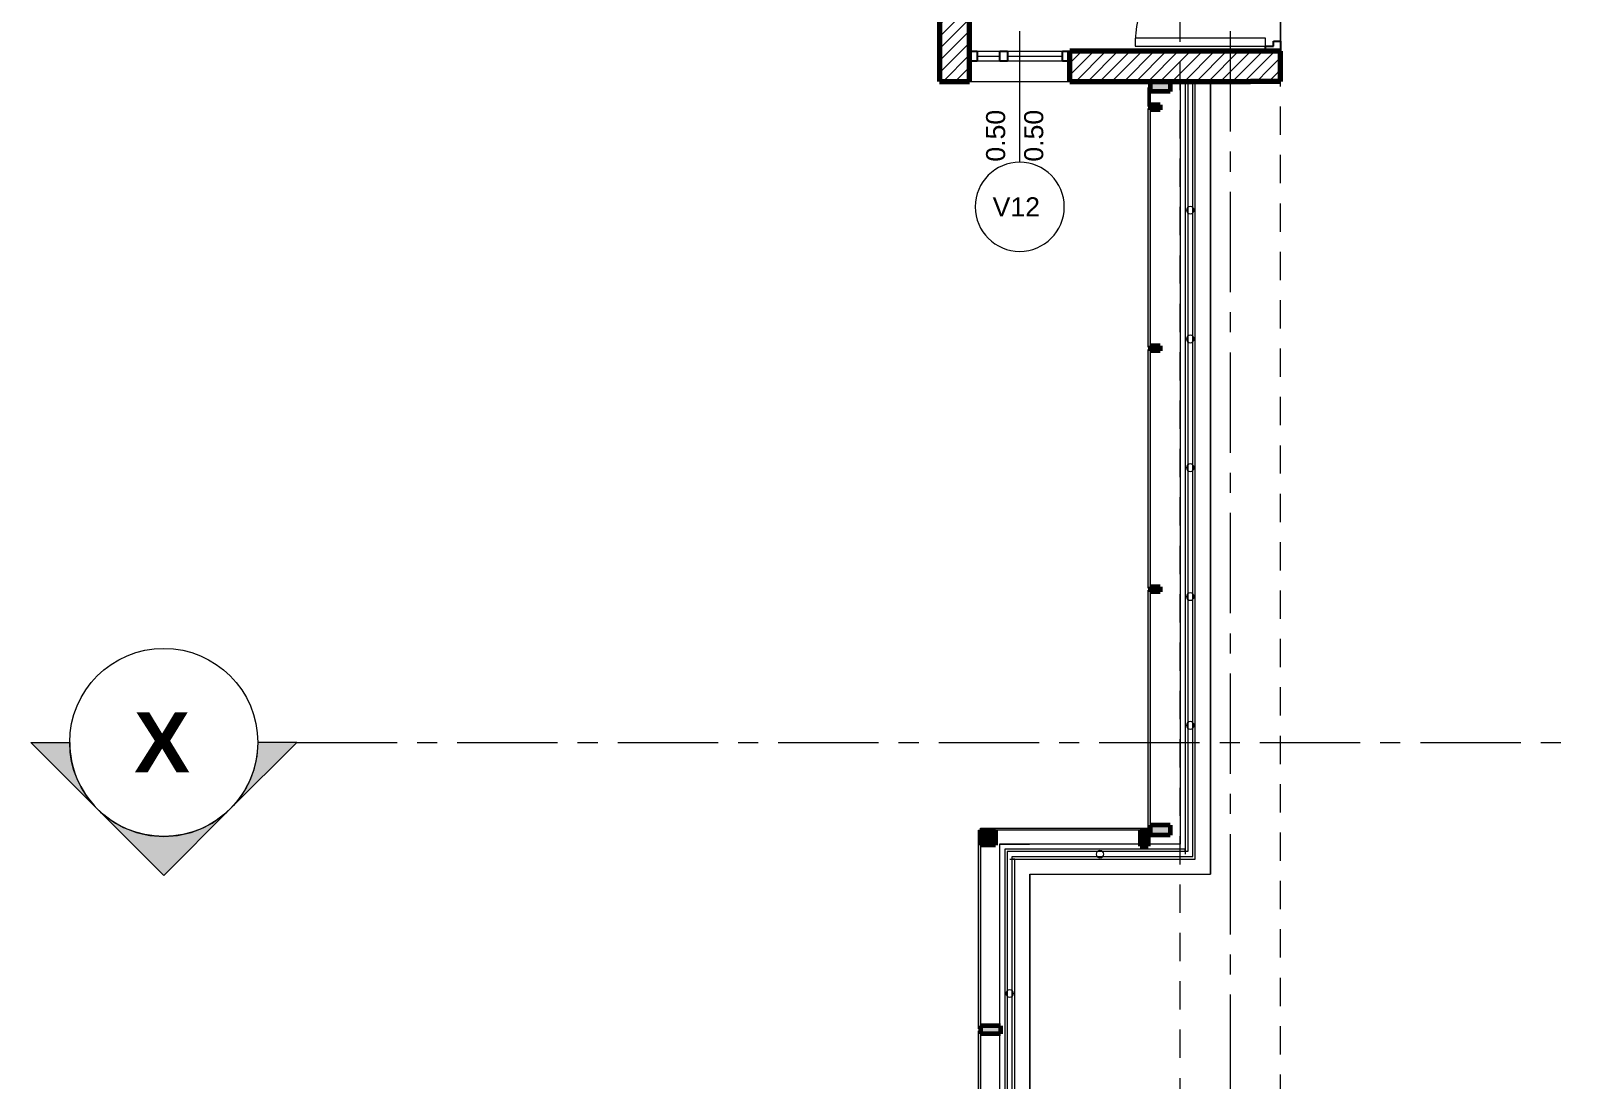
# Model space of a CAD drawing. Header units: inches. Extents: x -38 to 5698, y -33 to 92.
# Drawn here: x 280.84 to 288.52, y 32.72 to 37.95 of the extents above; entities that cross this region are included whole.
import ezdxf

# ---------------------------------------------------------------- set-up
doc = ezdxf.new("R2010")
doc.units = ezdxf.units.IN
doc.header["$MEASUREMENT"] = 0
doc.set_wipeout_variables(frame=1)
for name, pattern in [('Hidden Line', [0.195611, 0.141111, -0.0545]), ('Punto & Raya', [0.65, 0.5, -0.075, 0, -0.075]), ('Wipeout_Contour', [1, 0, -1])]:
    doc.linetypes.add(name, pattern=pattern)
for name, color, linetype in [('02 _ ARQ _ ALB _ Ejes Generales', 7, 'Continuous'), ('02 _ ARQ _ ZON _ Espacio.3D', 7, 'Continuous'), ('08 _ STR _ EXT _ 07 Losa Aligerada', 7, 'Continuous'), ('08 _ STR _ EXT _ 09 Vigas', 7, 'Continuous'), ('Acabado - Muros', 7, 'Continuous'), ('Estructura - 04 MURO', 253, 'Continuous'), ('Interior - Escaleras & Barandillas', 7, 'Continuous'), ('Marcador - Secciones', 251, 'Continuous')]:
    doc.layers.add(name, color=color, linetype=linetype)
doc.styles.add('Estilo_Generado_1', font='swisseb.ttf')
doc.styles.add('Estilo_Generado_4', font='swisse.ttf')
pattern_1 = [(45, (277.50004, 6e-09), (-0.03005204, 0.03005204), [])]

msp = doc.modelspace()

# ---------------------------------------------------------------- hatches: boundary and pattern name
at = {"layer": 'Acabado - Muros', "linetype": 'Continuous', "lineweight": 0}
for points in [[(286.52, 37.65), (286.52, 37.7), (286.42, 37.7), (286.42, 37.65)], [(286.47, 37.5825), (286.42, 37.5825), (286.42, 37.5575), (286.47, 37.5575)], [(286.47, 36.3825), (286.42, 36.3825), (286.42, 36.3575), (286.47, 36.3575)], [(286.47, 35.1825), (286.42, 35.1825), (286.42, 35.1575), (286.47, 35.1575)], [(286.52, 33.995), (286.42, 33.995), (286.42, 33.945), (286.52, 33.945)]]:
    msp.add_hatch(color=254, dxfattribs=at).paths.add_polyline_path(points)
at = {"layer": 'Acabado - Muros', "linetype": 'Continuous', "lineweight": 9}
for points in [[(286.41, 37.67), (286.41, 37.575), (286.42, 37.575), (286.42, 37.67)], [(286.41, 37.565), (286.41, 36.375), (286.42, 36.375), (286.42, 37.565)], [(286.41, 36.365), (286.41, 35.175), (286.42, 35.175), (286.42, 36.365)], [(286.41, 35.165), (286.41, 33.975), (286.42, 33.975), (286.42, 35.165)], [(285.565, 33.97), (285.565, 32.98), (285.575, 32.98), (285.575, 33.97)], [(286.3857, 33.98), (285.575, 33.98), (285.575, 33.97), (286.3857, 33.97)], [(285.565, 32.97), (285.565, 31.98), (285.575, 31.98), (285.575, 32.97)]]:
    msp.add_hatch(color=250, dxfattribs=at).paths.add_polyline_path(points)
at = {"layer": 'Marcador - Secciones', "linetype": 'Continuous', "lineweight": 13}
for points in [[(280.8417, 34.4067), (281.1729, 34.0755, -0.198912), (281.0357, 34.4067)], [(282.1667, 34.4067), (281.9726, 34.4067, -0.198912), (281.8354, 34.0755)], [(281.1729, 34.0755), (281.5042, 33.7442), (281.8354, 34.0755, -0.414214)]]:
    msp.add_hatch(color=7, dxfattribs=at).paths.add_polyline_path(points)

# ---------------------------------------------------------------- linework, layer by layer
at = {"layer": '02 _ ARQ _ ZON _ Espacio.3D', "color": 9, "linetype": 'Continuous', "lineweight": 5, "flags": 128}
msp.add_lwpolyline([(287.07, 37.85), (287.07, 38.55), (286.92, 38.55), (286.92, 39), (286.57, 39), (286.57, 40.95), (285.5201, 40.95), (285.5201, 37.85)], close=True, dxfattribs=at)
at = {"layer": '02 _ ARQ _ ZON _ Espacio.3D', "color": 254, "linetype": 'Continuous', "lineweight": 0, "flags": 128}
msp.add_lwpolyline([(300.57, 39.4), (294.07, 39.4), (294.0699, 39), (293.5699, 39), (293.5698, 39.7505), (288.77, 39.7505), (288.7701, 39.4), (287.07, 39.4), (287.07, 37.7), (286.72, 37.7), (286.72, 33.75), (285.82, 33.75), (285.8201, 29.75)], dxfattribs=at)
at = {"layer": 'Acabado - Muros', "color": 7, "linetype": 'Continuous', "lineweight": 60}
for p, q in [((286.52, 37.7), (286.42, 37.7)), ((286.42, 37.7), (286.42, 37.65)), ((286.52, 37.7), (286.52, 37.65)), ((286.52, 37.65), (286.42, 37.65)), ((286.42, 37.5825), (286.42, 37.5575)), ((286.47, 37.5825), (286.42, 37.5825)), ((286.47, 37.5575), (286.42, 37.5575)), ((286.47, 37.5825), (286.47, 37.5575)), ((286.42, 36.3825), (286.42, 36.3575)), ((286.47, 36.3825), (286.42, 36.3825)), ((286.47, 36.3575), (286.42, 36.3575)), ((286.47, 36.3825), (286.47, 36.3575)), ((286.42, 35.1825), (286.42, 35.1575)), ((286.47, 35.1825), (286.42, 35.1825)), ((286.47, 35.1825), (286.47, 35.1575)), ((286.47, 35.1575), (286.42, 35.1575)), ((285.575, 33.97), (285.575, 33.895)), ((285.65, 33.97), (285.575, 33.97)), ((286.4107, 33.97), (286.3707, 33.97)), ((286.42, 33.995), (286.42, 33.945)), ((286.52, 33.995), (286.42, 33.995)), ((286.52, 33.945), (286.42, 33.945)), ((286.52, 33.995), (286.52, 33.945)), ((285.575, 32.995), (285.575, 32.955))]:
    msp.add_line(p, q, dxfattribs=at)
at = {"layer": 'Acabado - Muros', "color": 7, "linetype": 'Continuous', "lineweight": 13, "flags": 128}
for points in [[(286.41, 37.67), (286.42, 37.67), (286.42, 37.575), (286.41, 37.575)], [(286.41, 37.565), (286.42, 37.565), (286.42, 36.375), (286.41, 36.375)], [(286.41, 36.365), (286.42, 36.365), (286.42, 35.175), (286.41, 35.175)], [(286.41, 35.165), (286.42, 35.165), (286.42, 33.975), (286.41, 33.975)], [(285.565, 33.97), (285.575, 33.97), (285.575, 32.98), (285.565, 32.98)], [(286.3857, 33.98), (286.3857, 33.97), (285.575, 33.97), (285.575, 33.98)], [(285.565, 32.97), (285.575, 32.97), (285.575, 31.98), (285.565, 31.98)]]:
    msp.add_lwpolyline(points, close=True, dxfattribs=at)
at = {"layer": 'Estructura - 04 MURO', "color": 165, "linetype": 'Continuous', "lineweight": 15}
for p, q in [((285.7701, 37.2969), (285.7701, 37.95)), ((286.995, 37.915), (286.345, 37.915)), ((286.345, 37.915), (286.345, 37.875))]:
    msp.add_line(p, q, dxfattribs=at)
at = {"layer": 'Estructura - 04 MURO', "color": 165, "linetype": 'Continuous', "lineweight": 25}
for p, q in [((285.6713, 37.8), (285.6713, 37.85)), ((285.6713, 37.85), (285.6901, 37.85)), ((285.6901, 37.85), (285.7088, 37.85)), ((285.7088, 37.85), (285.7088, 37.8)), ((287.035, 37.9), (287.07, 37.9)), ((285.6901, 37.8), (285.6713, 37.8)), ((285.7088, 37.8), (285.6901, 37.8))]:
    msp.add_line(p, q, dxfattribs=at)
at = {"layer": 'Estructura - 04 MURO', "color": 251, "linetype": 'Continuous', "lineweight": 13, "flags": 128}
msp.add_lwpolyline([(285.5481, 37.075, 1), (285.992, 37.075, 1)], format="xyb", close=True, dxfattribs=at)
at = {"layer": 'Marcador - Secciones', "color": 7, "linetype": 'Continuous', "lineweight": 13, "flags": 128}
for points in [[(280.8417, 34.4067), (281.0357, 34.4067, 0.198912), (281.1729, 34.0755)], [(282.1667, 34.4067), (281.9726, 34.4067, -0.198912), (281.8354, 34.0755)], [(281.1729, 34.0755, 0.414214), (281.8354, 34.0755), (281.5042, 33.7442)]]:
    msp.add_lwpolyline(points, format="xyb", close=True, dxfattribs=at)
at = {"layer": 'Marcador - Secciones', "color": 7, "linetype": 'Continuous', "lineweight": 13}
msp.add_circle((281.5042, 34.4067), 0.4685, dxfattribs=at)

# ---------------------------------------------------------------- texts
at = {"layer": 'Estructura - 04 MURO', "color": 251, "lineweight": 25, "char_height": 0.095, "attachment_point": 7, "style": 'Estilo_Generado_4'}
for s, insert, rotation in [('\\A1;{\\pql;\\pt0;\\fSwis721 Ex BT|b0|i0|c0|p34;0.50\\fSwis721 Ex BT|b0|i0|c0|p34;\\A1{\\H.66x;\\S^  ;}\\fSwis721 Ex BT|b0|i0|c0|p34;\\fSwis721 Ex BT|b0|i0|c0|p34;}', (285.725, 37.3), 89.99999), ('\\A1;{\\pql;\\pt0;\\fSwis721 Ex BT|b0|i0|c0|p34;0.50\\fSwis721 Ex BT|b0|i0|c0|p34;\\A1{\\H.66x;\\S^  ;}\\fSwis721 Ex BT|b0|i0|c0|p34;\\fSwis721 Ex BT|b0|i0|c0|p34;}', (285.915, 37.3), 89.99999), ('\\A1;{\\pql;\\pt0;\\fSwis721 Ex BT|b0|i0|c0|p34;V12\\fSwis721 Ex BT|b0|i0|c0|p34;\\fSwis721 Ex BT|b0|i0|c0|p34;\\fSwis721 Ex BT|b0|i0|c0|p34;}', (285.635, 37.0275), 359.99999)]:
    msp.add_mtext(s, dxfattribs=dict(at, insert=insert, rotation=rotation))
at = {"layer": 'Marcador - Secciones', "color": 5, "lineweight": 25, "insert": (281.3561, 34.2567), "char_height": 0.3, "attachment_point": 7, "style": 'Estilo_Generado_1'}
msp.add_mtext('\\A1;{\\pql;\\pt0;\\fSwis721 Ex BT|b1|i0|c0|p34;X}', dxfattribs=at)

# ---------------------------------------------------------------- next in the draw order: wipeouts: each hides what was drawn before it
at = {"color": 254, "linetype": 'Wipeout_Contour', "lineweight": 0, "ltscale": 7261.558339}
msp.add_wipeout([(285.82, 33.9), (285.67, 33.9), (285.82, 33.75)], dxfattribs=at).dxf.layer = 'Estructura - 04 MURO'
at = {"color": 254, "linetype": 'Wipeout_Contour', "lineweight": 0, "ltscale": 7264.258103}
msp.add_wipeout([(286.72, 33.9), (286.57, 33.9), (286.72, 33.75)], dxfattribs=at).dxf.layer = 'Estructura - 04 MURO'

# ---------------------------------------------------------------- next in the draw order: wipeouts: each hides what was drawn before it
at = {"color": 254, "linetype": 'Wipeout_Contour', "lineweight": 0, "ltscale": 7262.392186}
msp.add_wipeout([(285.82, 33.75), (285.67, 33.9), (285.67, 33.75)], dxfattribs=at).dxf.layer = 'Estructura - 04 MURO'
at = {"color": 254, "linetype": 'Wipeout_Contour', "lineweight": 0, "ltscale": 7265.091956}
msp.add_wipeout([(286.57, 33.9), (286.57, 33.75), (286.72, 33.75)], dxfattribs=at).dxf.layer = 'Estructura - 04 MURO'

# ---------------------------------------------------------------- next in the draw order: hatches: boundary and pattern name
at = {"layer": 'Acabado - Muros', "linetype": 'Continuous', "lineweight": 13}
msp.add_hatch(color=253, dxfattribs=at).paths.add_polyline_path([(285.65, 33.97), (285.575, 33.97), (285.575, 33.895), (285.65, 33.895)])

# ---------------------------------------------------------------- next in the draw order: linework, layer by layer
at = {"layer": 'Acabado - Muros', "color": 7, "linetype": 'Continuous', "lineweight": 60}
for p, q in [((285.65, 33.97), (285.65, 33.895)), ((285.65, 33.895), (285.575, 33.895))]:
    msp.add_line(p, q, dxfattribs=at)
at = {"layer": 'Estructura - 04 MURO', "color": 7, "linetype": 'Continuous', "lineweight": 13, "flags": 128}
for points in [[(285.67, 33.9), (285.82, 33.9)], [(286.72, 33.75), (286.72, 33.9)]]:
    msp.add_lwpolyline(points, dxfattribs=at)
at = {"layer": 'Interior - Escaleras & Barandillas', "color": 161, "linetype": 'Continuous', "lineweight": 13}
for p, q in [((285.695, 33.875), (285.695, 33.825)), ((285.72, 33.875), (285.695, 33.875)), ((285.7325, 33.875), (285.72, 33.875)), ((285.695, 33.825), (285.695, 33.8)), ((285.72, 33.825), (285.7325, 33.825)), ((285.745, 33.825), (285.7325, 33.825)), ((285.745, 33.8), (285.745, 33.825)), ((286.645, 33.825), (286.645, 33.85))]:
    msp.add_line(p, q, dxfattribs=at)

# ---------------------------------------------------------------- next in the draw order: wipeouts: each hides what was drawn before it
at = {"color": 254, "linetype": 'Wipeout_Contour', "lineweight": 0, "ltscale": 9682.371993}
msp.add_wipeout([(285.67, 33.75), (285.67, 22.7114), (285.82, 22.7114), (285.82, 33.75)], dxfattribs=at).dxf.layer = 'Estructura - 04 MURO'

# ---------------------------------------------------------------- next in the draw order: hatches: boundary and pattern name
at = {"layer": 'Acabado - Muros', "linetype": 'Continuous', "lineweight": 0}
msp.add_hatch(color=254, dxfattribs=at).paths.add_polyline_path([(285.675, 32.995), (285.575, 32.995), (285.575, 32.955), (285.675, 32.955)])

# ---------------------------------------------------------------- next in the draw order: linework, layer by layer
at = {"layer": 'Acabado - Muros', "color": 7, "linetype": 'Continuous', "lineweight": 60}
for p, q in [((285.675, 32.995), (285.575, 32.995)), ((285.675, 32.955), (285.575, 32.955)), ((285.675, 32.995), (285.675, 32.955))]:
    msp.add_line(p, q, dxfattribs=at)
at = {"layer": 'Estructura - 04 MURO', "color": 7, "linetype": 'Continuous', "lineweight": 13, "flags": 128}
for points in [[(285.67, 33.9), (285.67, 22.7114)], [(285.82, 22.7114), (285.82, 33.75)]]:
    msp.add_lwpolyline(points, dxfattribs=at)
at = {"layer": 'Interior - Escaleras & Barandillas', "color": 161, "linetype": 'Continuous', "lineweight": 13}
for p, q in [((285.7075, 33.8625), (285.7075, 11.6306)), ((285.7075, 33.8625), (285.7075, 11.6306)), ((285.7075, 33.8625), (285.7075, 11.6306)), ((285.695, 33.8), (285.695, 33.7875)), ((285.695, 33.7875), (285.695, 11.6504)), ((285.7325, 11.6203), (285.7325, 33.8375)), ((285.7325, 11.6203), (285.7325, 33.8375)), ((285.7325, 11.6203), (285.7325, 33.8375)), ((285.745, 33.7875), (285.745, 33.8)), ((285.745, 11.6504), (285.745, 33.7875))]:
    msp.add_line(p, q, dxfattribs=at)
at = {"layer": 'Interior - Escaleras & Barandillas', "color": 161, "linetype": 'Continuous', "lineweight": 13, "flags": 128}
msp.add_lwpolyline([(285.7388, 33.1555, 1), (285.7013, 33.1555, 1)], format="xyb", close=True, dxfattribs=at)

# ---------------------------------------------------------------- next in the draw order: wipeouts: each hides what was drawn before it
at = {"color": 254, "linetype": 'Wipeout_Contour', "lineweight": 0, "ltscale": 9684.433546}
msp.add_wipeout([(285.82, 33.75), (286.57, 33.75), (286.57, 33.9), (285.82, 33.9)], dxfattribs=at).dxf.layer = 'Estructura - 04 MURO'

# ---------------------------------------------------------------- next in the draw order: hatches: boundary and pattern name
at = {"layer": 'Acabado - Muros', "linetype": 'Continuous', "lineweight": 0}
msp.add_hatch(color=254, dxfattribs=at).paths.add_polyline_path([(286.3707, 33.89), (286.4107, 33.89), (286.4107, 33.97), (286.3707, 33.97)])

# ---------------------------------------------------------------- next in the draw order: linework, layer by layer
at = {"layer": 'Acabado - Muros', "color": 7, "linetype": 'Continuous', "lineweight": 60}
for p, q in [((286.3707, 33.97), (286.3707, 33.89)), ((286.4107, 33.97), (286.4107, 33.89)), ((286.4107, 33.89), (286.3707, 33.89))]:
    msp.add_line(p, q, dxfattribs=at)
at = {"layer": 'Estructura - 04 MURO', "color": 7, "linetype": 'Continuous', "lineweight": 13, "flags": 128}
for points in [[(286.57, 33.9), (285.82, 33.9)], [(285.82, 33.75), (286.72, 33.75)]]:
    msp.add_lwpolyline(points, dxfattribs=at)
at = {"layer": 'Interior - Escaleras & Barandillas', "color": 161, "linetype": 'Continuous', "lineweight": 13}
for p, q in [((285.7325, 33.8375), (286.6325, 33.8375)), ((285.7325, 33.8375), (286.6325, 33.8375)), ((285.7325, 33.8375), (286.6325, 33.8375)), ((285.7325, 33.825), (286.5575, 33.825)), ((286.5575, 33.825), (286.57, 33.825)), ((286.57, 33.825), (286.595, 33.825)), ((286.595, 33.825), (286.645, 33.825))]:
    msp.add_line(p, q, dxfattribs=at)
at = {"layer": 'Interior - Escaleras & Barandillas', "color": 161, "linetype": 'Continuous', "lineweight": 13, "flags": 128}
msp.add_lwpolyline([(286.17, 33.8312, 1), (286.17, 33.8687, 1)], format="xyb", close=True, dxfattribs=at)

# ---------------------------------------------------------------- next in the draw order: wipeouts: each hides what was drawn before it
at = {"color": 254, "linetype": 'Wipeout_Contour', "lineweight": 0, "ltscale": 9686.349918}
msp.add_wipeout([(286.72, 33.9), (286.72, 37.7), (286.57, 37.7), (286.57, 33.9)], dxfattribs=at).dxf.layer = 'Estructura - 04 MURO'

# ---------------------------------------------------------------- next in the draw order: linework, layer by layer
at = {"layer": '08 _ STR _ EXT _ 07 Losa Aligerada', "color": 7, "linetype": 'Continuous', "lineweight": 18, "flags": 128}
msp.add_lwpolyline([(300.87, 41.4352), (299.92, 41.4352), (299.92, 42.9), (294.72, 42.9), (294.72, 41.4352), (293.7699, 41.4352), (293.7699, 39.9), (288.7701, 39.9), (288.7701, 41.1), (285.3701, 41.1), (285.3701, 37.7), (286.57, 37.7), (286.57, 33.9), (285.67, 33.9), (285.67, 21.2663), (285.72, 21.2663), (285.72, 11.97, 1.049431), (291.2937, 6.3), (302.1003, 6.3)], format="xyb", dxfattribs=at)
at = {"layer": 'Estructura - 04 MURO', "color": 7, "linetype": 'Continuous', "lineweight": 13, "flags": 128}
for points in [[(286.57, 37.7), (286.72, 37.7)], [(286.57, 37.7), (286.57, 33.9)], [(286.72, 33.9), (286.72, 37.7)]]:
    msp.add_lwpolyline(points, dxfattribs=at)
at = {"layer": 'Interior - Escaleras & Barandillas', "color": 161, "linetype": 'Continuous', "lineweight": 13}
for p, q in [((286.645, 37.7), (286.595, 37.7)), ((286.595, 37.7), (286.595, 33.8625)), ((286.6325, 37.7), (286.6075, 37.7)), ((286.6075, 37.7), (286.6075, 33.8625)), ((286.6325, 37.7), (286.6075, 37.7)), ((286.6075, 37.7), (286.6075, 33.8625)), ((286.6325, 37.7), (286.6075, 37.7)), ((286.6075, 37.7), (286.6075, 33.8625)), ((286.6325, 33.8375), (286.6325, 37.7)), ((286.6325, 33.8375), (286.6325, 37.7)), ((286.6325, 33.8375), (286.6325, 37.7)), ((286.645, 33.8625), (286.645, 37.7)), ((286.6075, 33.8625), (285.7075, 33.8625)), ((286.6075, 33.8625), (285.7075, 33.8625)), ((286.6075, 33.8625), (285.7075, 33.8625)), ((286.5575, 33.875), (285.7325, 33.875)), ((286.57, 33.875), (286.5575, 33.875)), ((286.595, 33.875), (286.57, 33.875)), ((286.595, 33.8625), (286.595, 33.875)), ((286.595, 33.8625), (286.595, 33.85)), ((286.645, 33.85), (286.645, 33.8625))]:
    msp.add_line(p, q, dxfattribs=at)
at = {"layer": 'Interior - Escaleras & Barandillas', "color": 161, "linetype": 'Continuous', "lineweight": 13, "flags": 128}
for points in [[(286.6388, 37.0583, 1), (286.6013, 37.0583, 1)], [(286.6388, 36.4166, 1), (286.6013, 36.4166, 1)], [(286.6388, 35.775, 1), (286.6013, 35.775, 1)], [(286.6388, 35.1333, 1), (286.6013, 35.1333, 1)], [(286.6388, 34.4916, 1), (286.6013, 34.4916, 1)]]:
    msp.add_lwpolyline(points, format="xyb", close=True, dxfattribs=at)
at = {"layer": 'Marcador - Secciones', "color": 251, "linetype": 'Punto & Raya', "lineweight": 13}
msp.add_line((282.1667, 34.4067), (333.4403, 34.4067), dxfattribs=at)

# ---------------------------------------------------------------- next in the draw order: wipeouts: each hides what was drawn before it
at = {"color": 254, "linetype": 'Wipeout_Contour', "lineweight": 0, "ltscale": 7260.816877}
msp.add_wipeout([(285.5201, 37.85), (285.3701, 37.7), (285.5201, 37.7)], dxfattribs=at).dxf.layer = 'Estructura - 04 MURO'
at = {"color": 254, "linetype": 'Wipeout_Contour', "lineweight": 0, "ltscale": 7266.316104}
msp.add_wipeout([(286.92, 37.85), (286.92, 37.7), (287.07, 37.7)], dxfattribs=at).dxf.layer = 'Estructura - 04 MURO'

# ---------------------------------------------------------------- next in the draw order: hatches: boundary and pattern name
at = {"layer": 'Estructura - 04 MURO', "linetype": 'Continuous', "lineweight": 5}
h = msp.add_hatch(dxfattribs=at)
h.set_pattern_fill('LADRILLO_COMÚN_0002', color=252, style=0, pattern_type=2)
h.set_pattern_definition(pattern_1)
h.paths.add_polyline_path([(285.5201, 37.85), (285.3701, 37.7), (285.5201, 37.7)])
h = msp.add_hatch(dxfattribs=at)
h.set_pattern_fill('LADRILLO_COMÚN_0002', color=252, style=0, pattern_type=2)
h.set_pattern_definition(pattern_1)
h.paths.add_polyline_path([(286.92, 37.85), (286.92, 37.7), (287.07, 37.7)])

# ---------------------------------------------------------------- next in the draw order: wipeouts: each hides what was drawn before it
at = {"color": 254, "linetype": 'Wipeout_Contour', "lineweight": 0, "ltscale": 7260.816877}
msp.add_wipeout([(285.5201, 37.85), (285.3701, 37.7), (285.5201, 37.7)], dxfattribs=at).dxf.layer = 'Estructura - 04 MURO'
at = {"color": 254, "linetype": 'Wipeout_Contour', "lineweight": 0, "ltscale": 7265.484143}
msp.add_wipeout([(286.92, 37.85), (287.07, 37.7), (287.07, 37.85)], dxfattribs=at).dxf.layer = 'Estructura - 04 MURO'

# ---------------------------------------------------------------- next in the draw order: hatches: boundary and pattern name
at = {"layer": 'Estructura - 04 MURO', "linetype": 'Continuous', "lineweight": 5}
h = msp.add_hatch(dxfattribs=at)
h.set_pattern_fill('LADRILLO_COMÚN_0002', color=252, style=0, pattern_type=2)
h.set_pattern_definition(pattern_1)
h.paths.add_polyline_path([(285.5201, 37.85), (285.3701, 37.7), (285.5201, 37.7)])
h = msp.add_hatch(dxfattribs=at)
h.set_pattern_fill('LADRILLO_COMÚN_0002', color=252, style=0, pattern_type=2)
h.set_pattern_definition(pattern_1)
h.paths.add_polyline_path([(286.92, 37.85), (287.07, 37.7), (287.07, 37.85)])

# ---------------------------------------------------------------- next in the draw order: linework, layer by layer
at = {"layer": '08 _ STR _ EXT _ 09 Vigas', "color": 251, "linetype": 'Hidden Line', "lineweight": 13}
msp.add_line((287.07, 30.2), (287.07, 39.4), dxfattribs=at)
at = {"layer": 'Estructura - 04 MURO', "color": 165, "linetype": 'Continuous', "lineweight": 15}
for p, q in [((286.345, 37.875), (286.995, 37.875)), ((286.995, 37.875), (286.995, 37.915))]:
    msp.add_line(p, q, dxfattribs=at)
at = {"layer": 'Estructura - 04 MURO', "color": 7, "linetype": 'Continuous', "lineweight": 80}
for p, q in [((286.995, 37.85), (286.92, 37.85)), ((286.995, 37.85), (286.92, 37.85)), ((287.07, 37.85), (286.995, 37.85)), ((287.07, 37.85), (286.995, 37.85)), ((287.07, 37.85), (286.995, 37.85))]:
    msp.add_line(p, q, dxfattribs=at)
at = {"layer": 'Estructura - 04 MURO', "color": 165, "linetype": 'Continuous', "lineweight": 25}
for p, q in [((286.995, 37.85), (286.995, 37.875)), ((286.995, 37.875), (287.035, 37.875)), ((287.07, 37.85), (286.995, 37.85)), ((287.035, 37.875), (287.035, 37.9)), ((287.07, 37.9), (287.07, 37.85))]:
    msp.add_line(p, q, dxfattribs=at)
at = {"layer": 'Estructura - 04 MURO', "color": 7, "linetype": 'Continuous', "lineweight": 80, "flags": 128}
for points in [[(287.07, 37.7), (287.07, 37.85)], [(287.07, 37.7), (286.92, 37.7)]]:
    msp.add_lwpolyline(points, dxfattribs=at)
at = {"layer": 'Estructura - 04 MURO', "color": 7, "linetype": 'Continuous', "lineweight": 15}
msp.add_arc((286.995, 37.875), 0.65, 90, 180, dxfattribs=at)

# ---------------------------------------------------------------- next in the draw order: wipeouts: each hides what was drawn before it
at = {"color": 254, "linetype": 'Wipeout_Contour', "lineweight": 0, "ltscale": 7260.816877}
msp.add_wipeout([(285.5201, 37.85), (285.3701, 37.7), (285.5201, 37.7)], dxfattribs=at).dxf.layer = 'Estructura - 04 MURO'
at = {"color": 254, "linetype": 'Wipeout_Contour', "lineweight": 0, "ltscale": 9685.767175}
msp.add_wipeout([(286.0201, 37.7), (286.92, 37.7), (286.92, 37.85), (286.0201, 37.85)], dxfattribs=at).dxf.layer = 'Estructura - 04 MURO'

# ---------------------------------------------------------------- next in the draw order: hatches: boundary and pattern name
at = {"layer": 'Estructura - 04 MURO', "linetype": 'Continuous', "lineweight": 5}
h = msp.add_hatch(dxfattribs=at)
h.set_pattern_fill('LADRILLO_COMÚN_0002', color=252, style=0, pattern_type=2)
h.set_pattern_definition(pattern_1)
h.paths.add_polyline_path([(285.5201, 37.85), (285.3701, 37.7), (285.5201, 37.7)])
h = msp.add_hatch(dxfattribs=at)
h.set_pattern_fill('LADRILLO_COMÚN_0002', color=252, style=0, pattern_type=2)
h.set_pattern_definition(pattern_1)
h.paths.add_polyline_path([(286.0201, 37.7), (286.92, 37.7), (286.92, 37.85), (286.0201, 37.85)])

# ---------------------------------------------------------------- next in the draw order: linework, layer by layer
at = {"layer": '02 _ ARQ _ ALB _ Ejes Generales', "color": 252, "linetype": 'Punto & Raya', "lineweight": 13}
msp.add_line((286.82, 3.05), (286.82, 44.9), dxfattribs=at)
at = {"layer": '08 _ STR _ EXT _ 09 Vigas', "color": 251, "linetype": 'Hidden Line', "lineweight": 13}
msp.add_line((286.57, 29.7), (286.57, 39.9), dxfattribs=at)
at = {"layer": 'Estructura - 04 MURO', "color": 165, "linetype": 'Continuous', "lineweight": 15}
for p, q in [((285.7088, 37.85), (285.9826, 37.85)), ((285.7088, 37.825), (285.9826, 37.825)), ((285.9826, 37.8), (285.7088, 37.8))]:
    msp.add_line(p, q, dxfattribs=at)
at = {"layer": 'Estructura - 04 MURO', "color": 165, "linetype": 'Continuous', "lineweight": 25}
for p, q in [((285.9826, 37.8), (285.9826, 37.85)), ((285.9826, 37.85), (286.0201, 37.85)), ((286.0201, 37.8), (285.9826, 37.8))]:
    msp.add_line(p, q, dxfattribs=at)
at = {"layer": 'Estructura - 04 MURO', "color": 7, "linetype": 'Continuous', "lineweight": 80}
for p, q in [((286.0201, 37.8), (286.0201, 37.85)), ((286.0201, 37.8), (286.0201, 37.85)), ((286.0201, 37.8), (286.0201, 37.85)), ((286.0201, 37.7), (286.0201, 37.8)), ((286.0201, 37.7), (286.0201, 37.8))]:
    msp.add_line(p, q, dxfattribs=at)
at = {"layer": 'Estructura - 04 MURO', "color": 7, "linetype": 'Continuous', "lineweight": 80, "flags": 128}
for points in [[(286.92, 37.85), (286.0201, 37.85)], [(286.0201, 37.7), (286.92, 37.7)]]:
    msp.add_lwpolyline(points, dxfattribs=at)

# ---------------------------------------------------------------- next in the draw order: wipeouts: each hides what was drawn before it
at = {"color": 254, "linetype": 'Wipeout_Contour', "lineweight": 0, "ltscale": 7260.816877}
msp.add_wipeout([(285.5201, 37.85), (285.3701, 37.7), (285.5201, 37.7)], dxfattribs=at).dxf.layer = 'Estructura - 04 MURO'

# ---------------------------------------------------------------- next in the draw order: hatches: boundary and pattern name
at = {"layer": 'Estructura - 04 MURO', "linetype": 'Continuous', "lineweight": 5}
h = msp.add_hatch(dxfattribs=at)
h.set_pattern_fill('LADRILLO_COMÚN_0002', color=252, style=0, pattern_type=2)
h.set_pattern_definition(pattern_1)
h.paths.add_polyline_path([(285.5201, 37.85), (285.3701, 37.7), (285.5201, 37.7)])

# ---------------------------------------------------------------- next in the draw order: wipeouts: each hides what was drawn before it
at = {"color": 254, "linetype": 'Wipeout_Contour', "lineweight": 0, "ltscale": 9681.773337}
msp.add_wipeout([(285.5201, 37.85), (285.5201, 40.95), (285.3701, 40.95), (285.3701, 37.85)], dxfattribs=at).dxf.layer = 'Estructura - 04 MURO'

# ---------------------------------------------------------------- next in the draw order: hatches: boundary and pattern name
at = {"layer": 'Estructura - 04 MURO', "linetype": 'Continuous', "lineweight": 5}
h = msp.add_hatch(dxfattribs=at)
h.set_pattern_fill('LADRILLO_COMÚN_0002', color=252, style=0, pattern_type=2)
h.set_pattern_definition(pattern_1)
h.paths.add_polyline_path([(285.5201, 37.85), (285.5201, 40.95), (285.3701, 40.95), (285.3701, 37.85)])

# ---------------------------------------------------------------- next in the draw order: wipeouts: each hides what was drawn before it
at = {"color": 254, "linetype": 'Wipeout_Contour', "lineweight": 0, "ltscale": 7261.684721}
msp.add_wipeout([(285.3701, 37.85), (285.3701, 37.7), (285.5201, 37.85)], dxfattribs=at).dxf.layer = 'Estructura - 04 MURO'

# ---------------------------------------------------------------- next in the draw order: hatches: boundary and pattern name
at = {"layer": 'Estructura - 04 MURO', "linetype": 'Continuous', "lineweight": 5}
h = msp.add_hatch(dxfattribs=at)
h.set_pattern_fill('LADRILLO_COMÚN_0002', color=252, style=0, pattern_type=2)
h.set_pattern_definition(pattern_1)
h.paths.add_polyline_path([(285.3701, 37.85), (285.3701, 37.7), (285.5201, 37.85)])

# ---------------------------------------------------------------- next in the draw order: linework, layer by layer
at = {"layer": 'Estructura - 04 MURO', "color": 7, "linetype": 'Continuous', "lineweight": 80}
for p, q in [((285.5201, 37.8), (285.5201, 37.85)), ((285.5201, 37.8), (285.5201, 37.85)), ((285.5201, 37.8), (285.5201, 37.85)), ((285.5201, 37.7), (285.5201, 37.8)), ((285.5201, 37.7), (285.5201, 37.8))]:
    msp.add_line(p, q, dxfattribs=at)
at = {"layer": 'Estructura - 04 MURO', "color": 165, "linetype": 'Continuous', "lineweight": 15}
for p, q in [((285.5201, 37.85), (286.0201, 37.85)), ((285.5576, 37.85), (285.6713, 37.85)), ((285.5576, 37.825), (285.6713, 37.825)), ((285.6713, 37.8), (285.5576, 37.8)), ((285.5201, 37.7), (286.0201, 37.7))]:
    msp.add_line(p, q, dxfattribs=at)
at = {"layer": 'Estructura - 04 MURO', "color": 165, "linetype": 'Continuous', "lineweight": 25}
for p, q in [((285.5201, 37.85), (285.5576, 37.85)), ((285.5576, 37.85), (285.5576, 37.8)), ((285.5576, 37.8), (285.5201, 37.8))]:
    msp.add_line(p, q, dxfattribs=at)
at = {"layer": 'Estructura - 04 MURO', "color": 7, "linetype": 'Continuous', "lineweight": 80, "flags": 128}
for points in [[(285.3701, 41.1), (285.3701, 37.7)], [(285.5201, 37.85), (285.5201, 40.95)], [(285.3701, 37.7), (285.5201, 37.7)]]:
    msp.add_lwpolyline(points, dxfattribs=at)

doc.saveas('drawing.dxf')
